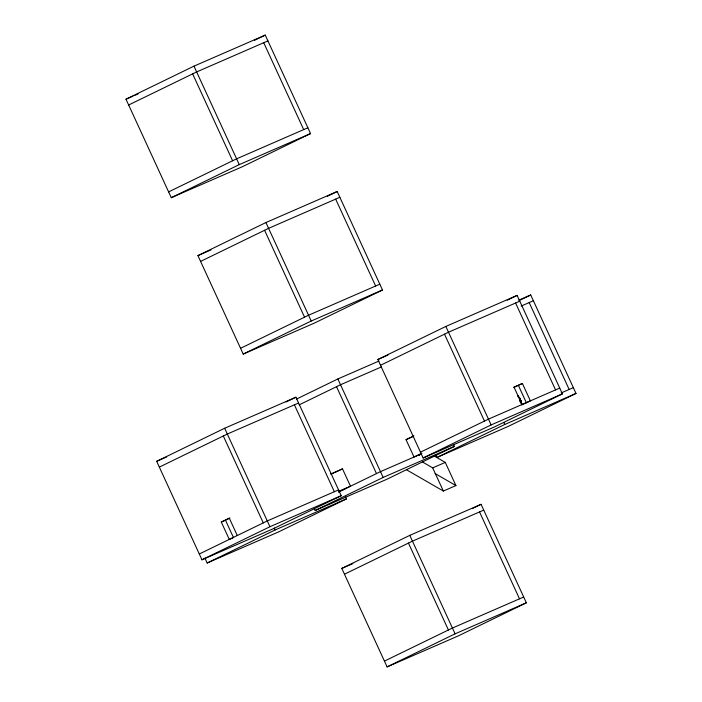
<?xml version="1.0" encoding="UTF-8"?>
<svg xmlns="http://www.w3.org/2000/svg" width="702" height="702" viewBox="0 0 702 702"><rect width="100%" height="100%" fill="white"/><g stroke="black" fill="none" stroke-linecap="round" stroke-linejoin="round"><path stroke-width="1.05" d="M521.007 400.745L520.796 400.614M518.673 397.437L518.681 396.946M520.208 399.403L520.989 401.053L519.278 397.534M518.611 397.692L518.611 396.946M520.191 398.657L518.602 396.63M520.068 399.175L520.524 399.201M520.498 399.85L519.62 400.517M125.983 99.201L193.98 66.137L265.251 35.1L310.547 133.582L242.559 166.637L171.279 197.683L125.983 99.201L133.011 96.148M254.414 40.374L265.251 35.1M128.65 105.002L196.639 71.937L267.918 40.892M168.62 191.892L236.609 158.827L307.88 127.782M171.279 197.683L239.268 164.619L310.547 133.582M197.92 255.607L265.918 222.543L337.188 191.506L382.485 289.987L314.496 323.043L243.217 354.089L197.92 255.607L210.977 249.93M327.334 196.297L337.188 191.506M200.588 261.407L268.576 228.343L339.856 197.297M240.558 348.297L308.547 315.233L379.826 284.187M243.217 354.089L311.205 321.025L382.485 289.987M156.66 461.319L224.649 428.255L295.928 397.209L341.225 495.691L273.227 528.755L201.957 559.792L156.66 461.319L166.699 456.949M286.074 402L295.928 397.209M296.472 399.078L337.855 378.957L379.01 361.03M377.851 359.503L445.84 326.439L517.111 295.402L562.407 393.875L494.419 426.939L423.139 457.985L377.851 359.503L387.89 355.133M159.328 467.111L227.316 434.047L298.587 403.009M507.256 300.193L517.111 295.402M299.105 404.887L340.514 384.749L381.572 366.865M380.51 365.294L448.499 332.23L519.778 301.193M519.884 300.228L530.721 294.963L576.017 393.436L508.02 426.5L436.749 457.537L435.415 454.642M229.931 518.05L225.482 520.208L233.476 537.592L229.282 539.417L221.288 522.034L229.291 518.146L237.285 535.529M334.494 472.736L342.497 468.848L350.491 486.223L338.504 491.444M421.832 453.238L414.022 457.028L406.028 439.654L413.838 435.854M513.741 387.46L522.402 383.485L530.396 400.868L521.735 404.843M199.289 554.001L267.278 520.937L338.557 489.899M338.618 491.997L380.484 471.639L421.481 453.782M420.48 452.185L488.469 419.129L559.748 388.083M201.957 559.792L269.945 526.728L341.225 495.691M421.612 453.764L418.41 455.326L420.349 454.484M204.949 558.178L207.178 563.004L275.166 529.94L346.437 498.903L345.551 496.972M314.268 508.564L315.154 510.494L383.152 477.43L454.422 446.393L453.536 444.463M423.139 457.985L491.128 424.921L562.407 393.875M346.437 498.903L278.448 531.967L207.178 563.004M454.422 446.393L386.433 479.457L315.154 510.494M436.749 457.537L504.738 424.482L576.017 393.436M341.804 568.418L409.792 535.363L481.072 504.317L526.36 602.799L458.371 635.863L387.1 666.9L341.804 568.418L352.843 563.609M472.2 508.634L481.072 504.317M344.463 574.218L412.46 541.154L483.731 510.108M384.433 661.108L452.421 628.044L523.701 596.998M387.1 666.9L455.089 633.836L526.36 602.799M135.021 95.27L138.031 93.963M518.673 300.202L530.721 294.963M521.182 306.063L533.38 300.754M522.402 383.485L514.013 387.135L522.007 404.519M406.028 439.654L413.487 436.407M330.519 474.061L342.497 468.848M221.288 522.034L225.482 520.208M331.502 474.043L333.494 473.174M561.144 392.962L573.35 387.644M338.496 491.856L345.007 489.022M422.428 461.951L432.695 467.874L445.279 462.399L455.931 485.573L443.357 491.049L406.432 469.726M517.681 395.559L518.559 396.533M434.222 456.019L445.279 462.399M435.091 473.534L455.931 485.573M518.181 396.999L518.234 395.779M520.164 399.333L519.577 398.271M520.112 398.394L520.428 398.955M529.194 302.58L569.155 389.47M515.584 303.018L555.554 389.908M518.401 385.433L526.395 402.808M503.852 422.543L504.738 424.482M445.84 326.439L491.128 424.921M444.506 334.178L484.468 421.068M263.724 42.717L303.694 129.607M335.661 199.122L375.631 286.012M479.536 511.933L519.506 598.832M432.695 467.874L443.357 491.049M193.98 66.137L239.268 164.619M265.918 222.543L311.205 321.025M337.855 378.957L383.152 477.43M409.792 535.363L455.089 633.836M192.638 73.877L232.608 160.767M264.584 230.282L304.545 317.181M336.521 386.688L376.483 473.587M408.459 543.094L448.42 629.992M294.401 404.835L334.363 491.725M274.271 528.009L275.166 529.94M224.649 428.255L269.945 526.728M223.315 435.995L263.276 522.885M520.489 401.869L520.094 401.009L520.05 401.904M520.542 401.974L520.963 403.413M522.104 404.747L520.989 401.053"/></g></svg>
